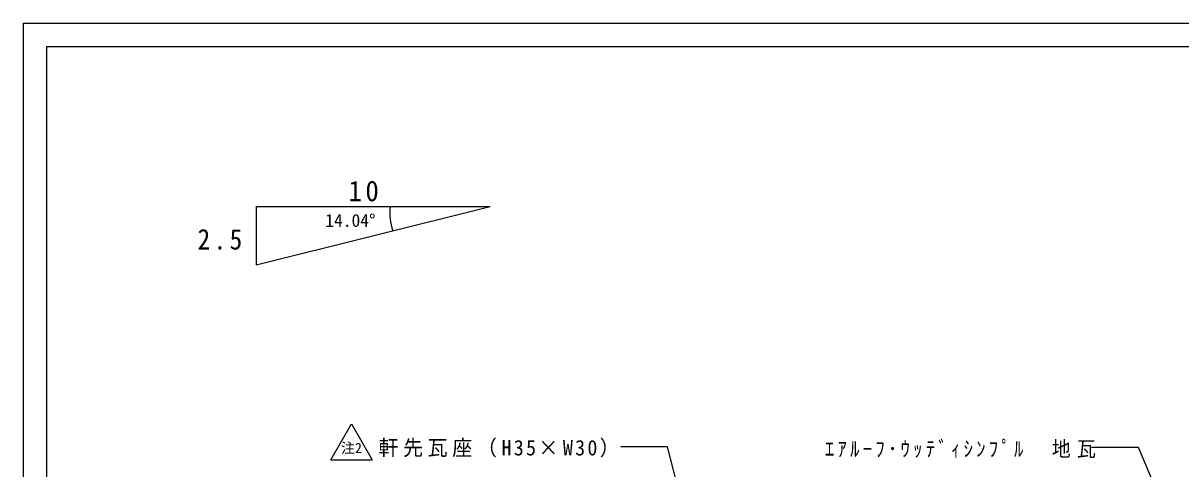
# Model space of a CAD drawing. Units: millimetres, scale not verified. Extents: x -1472 to 601, y -426 to 425.
# Drawn here: x -600.8 to -106.2, y 234.7 to 425.3 of the extents above; entities that cross this region are included whole.
import ezdxf
from ezdxf.enums import TextEntityAlignment as Align

# ---------------------------------------------------------------- set-up
doc = ezdxf.new("R2010")
doc.units = ezdxf.units.MM
doc.header["$LTSCALE"] = 3
doc.layers.add('0-0_用紙', color=7, linetype='Continuous')
doc.layers.add('0-8_寸法', color=7, linetype='Continuous')
doc.styles.add('ＭＳ ゴシック', font='')
doc.styles.get('ＭＳ ゴシック').set_extended_font_data('MS Gothic')

msp = doc.modelspace()

# ---------------------------------------------------------------- linework, layer by layer
at = {"layer": '0-0_用紙'}
for q in [(600.811, 425.311), (-600.811, -426.041)]:
    msp.add_line((-600.811, 425.311), q, dxfattribs=at)
at = {"layer": '0-0_用紙', "color": 6}
for q in [(-590.811, -416.041), (590.811, 415.311)]:
    msp.add_line((-590.811, 415.311), q, dxfattribs=at)
at = {"layer": '0-8_寸法'}
for p, q in [((-501.212, 346.948), (-401.212, 346.948)), ((-469.356, 238.595), (-460.5, 253.933)), ((-460.5, 253.933), (-451.645, 238.595)), ((-325.507, 244.066), (-345.507, 244.066)), ((-264.994, 7.958), (-325.507, 244.066)), ((-124.275, 243.813), (-144.275, 243.813)), ((-47.076, 63.582), (-124.275, 243.813)), ((-469.356, 238.595), (-451.645, 238.595))]:
    msp.add_line(p, q, dxfattribs=at)
msp.add_lwpolyline([(-501.212, 346.948), (-501.212, 321.948), (-401.212, 346.948)], dxfattribs=at)
msp.add_arc((-423.418, 344.078), 20.784, 172.06288, 201.22669, dxfattribs=at)

# ---------------------------------------------------------------- texts
at = {"layer": '0-8_寸法', "style": 'ＭＳ ゴシック'}
msp.add_text('14.04°', height=5.499, dxfattribs=at).set_placement((-471.729, 336.529), align=Align.BOTTOM_LEFT)
at = {"layer": '0-8_寸法', "color": 4, "style": 'ＭＳ ゴシック'}
msp.add_text('注2', height=4.399, dxfattribs=at).set_placement((-465.048, 240.099), align=Align.BOTTOM_LEFT)
at = {"layer": '0-8_寸法', "attachment_point": 7, "style": 'ＭＳ ゴシック'}
for s, insert, char_height in [('\\T1.27;\\W0.95;10', (-461.779, 348.994), 8.798), ('\\T1.27;\\W0.9;2.5', (-526.285, 328.344), 8.798), ('\\T1.23;\\W0.95;軒先瓦座（H35×W30）', (-449.007, 239.566), 6.598), ('\\T1.33;\\W0.9;ｴｱﾙｰﾌ･ｳｯﾃﾞｨｼﾝﾌﾟﾙ\u3000地瓦', (-258.275, 239.313), 6.598)]:
    msp.add_mtext(s, dxfattribs=dict(at, insert=insert, char_height=char_height))

doc.saveas('drawing.dxf')
